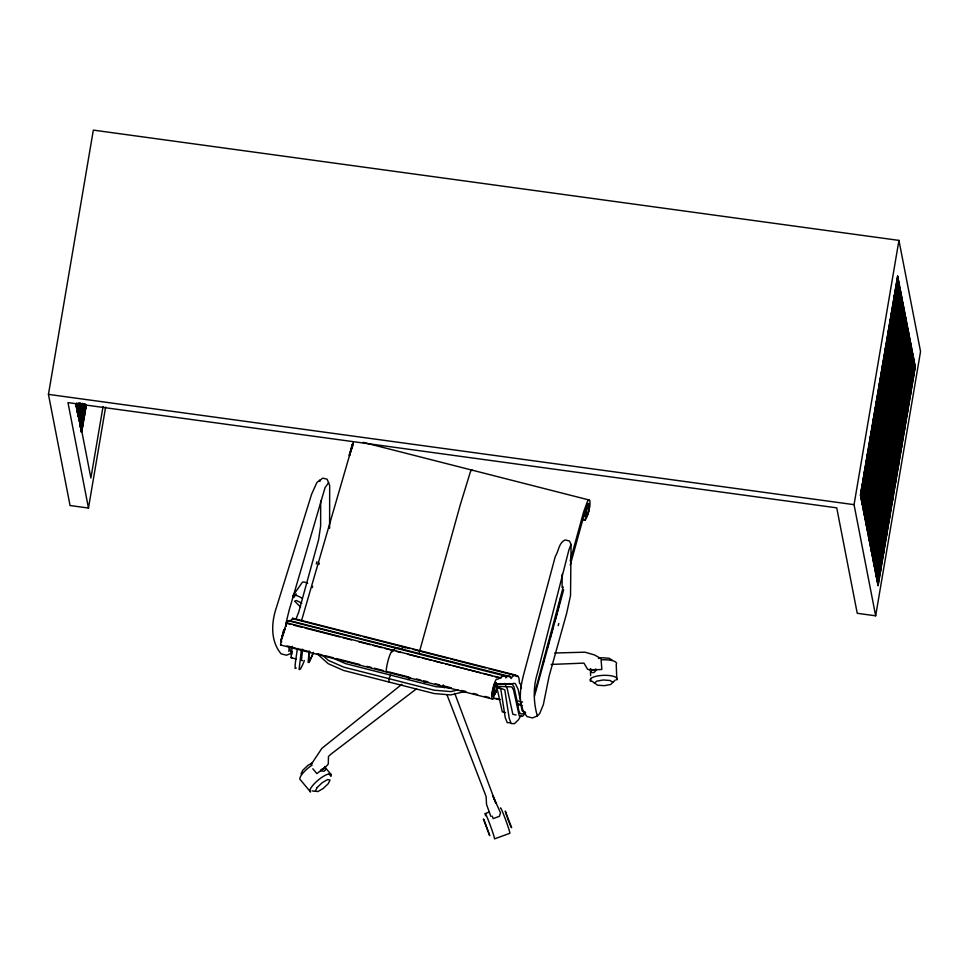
<?xml version="1.0" encoding="UTF-8"?>
<svg xmlns="http://www.w3.org/2000/svg" width="969" height="969" viewBox="0 0 969 969"><rect width="100%" height="100%" fill="white"/><g stroke="black" fill="none" stroke-linecap="round" stroke-linejoin="round"><path stroke-width="1.45" d="M320.678 500.912L320.63 526.01L318.583 539.818L298.706 612.166L296.017 619.009M329.605 528.299L329.678 485.481L327.134 479.219L322.822 478.129L316.924 482.429L311.594 494.251L276.601 606.933C271.272 622.086 270.218 640.933 281.107 653.833L286.497 655.214L291.39 653.227L289.283 647.377M562.105 587.589L562.129 574.302M283.638 631.037L283.663 630.262L280.925 641.26L281.349 640.582M284.208 630.298L284.232 629.378L280.949 640.339M352.643 444.856L352.668 443.935L349.397 454.897M494.154 685.64C489.72 708.872 492.627 687.166 495.062 683.351L495.934 682.709L496.37 683.848L499.011 684.211L499.943 683.508L500.634 684.235L504.922 683.472L505.624 684.199L509.864 683.557L510.639 684.368L513.994 683.254L515.472 683.86L518.185 689.431L520.135 699.218M290.639 624.387L286.291 623.285L287.321 621.165L288.435 620.766L505.297 676.071L505.866 677.912L507.514 676.241L510.288 676.592L511.099 678.579L512.54 676.338L515.653 675.102L516.356 676.483L517.749 676.12C520.426 678.239 517.967 683.097 520.741 684.477L521.467 688.063M296.151 659.029L291.027 657.6L292.178 646.275M288.847 651.459L289.331 646.456M302.607 649.194L301.468 660.507L302.607 660.616M309.232 651.047L308.094 662.36L309.22 662.457L313.508 652.512M297.362 648.334L295.23 663.995L295.073 668.44L296.308 668.041M301.395 649.46L299.118 669.567L300.354 669.167L302.57 664.976A54.191 3.84 -74.4 0 0 304.363 660.507M351.892 448.804L353.164 444.262M48.45 394.383L93.339 130.112L898.941 240.397L920.55 351.529L875.661 615.812L857.238 613.292L836.744 507.853L67.975 402.607L88.47 508.047L70.059 505.527L48.45 394.383L854.052 504.667L875.661 615.812M76.006 406.277L76.515 403.298M76.309 407.84L77.072 403.37M76.672 406.919L77.181 403.94M76.975 408.482L77.738 404.025M77.084 409.063L78.101 403.104M77.145 412.116L78.659 403.177M77.254 412.685L78.768 403.746M77.811 412.758L79.325 403.831M77.92 413.327L79.688 402.91M77.968 416.391L80.245 402.983M78.077 416.961L80.354 403.552M78.634 417.033L80.911 403.637M78.755 417.603L81.021 404.206M79.058 419.177L81.59 404.279M78.913 421.236L81.953 403.358M79.47 421.309L82.51 403.443M79.579 421.878L82.619 404.012M79.882 423.453L83.177 404.085M79.991 424.022L83.286 404.654M80.052 427.075L83.843 404.739M80.415 426.154L84.206 403.819M80.972 426.239L84.763 403.891M80.827 428.298L84.872 404.461M80.875 431.35L85.429 404.545M80.984 431.92L85.538 405.115M81.541 431.992L86.096 405.187M81.82 431.617L86.071 406.605M103.041 406.544L90.892 478.02L76.381 403.358M88.47 508.047L105.621 407.089M854.052 504.667L898.941 240.397M860.52 495.45L897.706 276.54M860.629 496.019L897.827 277.11M860.944 497.594L898.13 278.672M861.053 498.163L898.239 279.242M861.356 499.725L898.542 280.816M861.465 500.295L898.651 281.385M861.768 501.869L898.953 282.948M861.877 502.439L899.062 283.517M862.18 504.001L899.377 285.092M862.301 504.57L899.486 285.661M862.604 506.133L899.789 287.224M862.713 506.714L899.898 287.793M863.016 508.277L900.201 289.368M863.125 508.846L900.31 289.937M863.427 510.409L900.625 291.499M863.549 510.978L900.734 292.069M863.851 512.553L901.037 293.643M863.96 513.122L901.146 294.213M864.263 514.684L901.449 295.775M864.372 515.254L901.558 296.344M864.675 516.828L901.86 297.907M864.784 517.398L901.982 298.488M865.099 518.96L902.284 300.051M865.208 519.529L902.393 300.62M865.511 521.104L902.696 302.183M865.62 521.673L902.805 302.752M865.923 523.236L903.108 304.327M866.032 523.805L903.217 304.896M866.334 525.38L903.532 306.458M866.456 525.949L903.641 307.028M866.758 527.511L903.944 308.602M866.867 528.081L904.053 309.172M867.17 529.643L904.356 310.734M867.279 530.213L904.465 311.303M867.582 531.787L904.78 312.878M867.691 532.356L904.889 313.447M868.006 533.919L905.191 315.01M868.115 534.488L905.3 315.579M868.418 536.063L905.603 317.154M868.527 536.632L905.712 317.723M868.83 538.195L906.015 319.286M868.939 538.764L906.136 319.855M869.254 540.339L906.439 321.417M869.363 540.908L906.548 321.987M869.665 542.47L906.851 323.561M869.774 543.04L906.96 324.13M870.077 544.614L907.263 325.693M870.186 545.184L907.372 326.262M870.489 546.746L907.687 327.837M870.61 547.315L907.796 328.406M870.913 548.878L908.098 329.969M871.022 549.459L908.207 330.538M871.325 551.022L908.51 332.113M871.434 551.591L908.619 332.682M871.737 553.154L908.922 334.244M871.846 553.723L909.043 334.814M872.161 555.298L909.346 336.388M872.27 555.867L909.455 336.958M872.572 557.429L909.758 338.52M872.681 557.999L909.867 339.089M872.984 559.573L910.17 340.652M873.093 560.143L910.291 341.233M873.408 561.705L910.594 342.796M873.517 562.274L910.703 343.365M873.82 563.849L911.005 344.928M873.929 564.418L911.114 345.497M874.232 565.981L911.417 347.072M874.341 566.55L911.526 347.641M874.644 568.125L911.841 349.203M874.765 568.694L911.95 349.773M875.068 570.256L912.253 351.347M875.177 570.826L912.362 351.917M875.479 572.388L912.665 353.479M875.588 572.958L912.774 354.048M875.891 574.532L913.077 355.623M876 575.101L913.198 356.192M876.315 576.664L913.501 357.755M876.424 577.233L913.61 358.324M876.727 578.808L913.912 359.899M876.836 579.377L914.021 360.468M877.139 580.94L914.324 362.031M877.248 581.509L914.445 362.6M877.563 583.084L914.748 364.162M877.672 583.653L914.857 364.744M877.975 585.215L915.16 366.306M560.809 597.328L557.708 610.918M351.699 447.484L352.098 444.819L349.361 455.818L349.785 455.139M581.969 519.481L584.876 520.22L586.112 515.956M285.043 628.929L281.931 638.559M350.802 452.038L351.372 449.822M570.196 560.809L583.665 511.826L587.25 502.015A10.538 2.156 -76.8 0 1 589.758 505.975A10.538 2.156 -76.8 0 1 584.876 520.22M570.256 565.084L586.487 506.327M563.231 586.923L534.876 692.29M563.655 589.806L534.5 696.117M505.297 676.071L502.475 676.035L500.767 677.985L286.279 622.679L285.819 625.477A10.538 0.751 -74.6 0 0 281.761 638.571A10.538 0.751 -74.6 0 0 281.155 644.47M543.124 663.196L544.336 658.847M547.17 648.673L549.205 641.417M550.017 638.51L553.251 626.895M554.874 621.081L557.308 612.372M318.898 564.479L319.273 563.134M312.272 587.602L312.66 586.269M419.335 652.185L460.263 504.885L470.292 472.194A10.526 1.453 -75.7 0 1 472.194 470.522M301.541 620.62L353.334 442.361M316.282 563.946L316.924 561.79M351.699 448.744L352.341 446.576M558.192 625.647L558.834 623.491M596.613 669.882L593.997 672.534L591.659 672.547L590.69 670.96M350.318 452.45L349.337 454.764M313.229 652.403L312.284 655.02A43.666 3.089 -74.4 0 1 309.499 652.973M493.778 695.367L492.749 695.972L494.311 694.252L493.512 698.625A10.538 2.156 -76.8 0 1 492.143 692.229A10.538 2.156 -76.8 0 1 496.431 679.184L498.308 679.003L500.416 677.295M571.068 544.433L568.876 550.029L537.371 673.431C533.059 687.009 533.422 702.634 537.347 715.946L532.453 717.944L527.063 716.563C516.174 703.966 520.789 684.901 524.798 670.233L555.31 556.4C558.762 551.107 558.701 542.785 565.169 539.927L569.469 541.029L571.068 544.433L570.523 595.547L566.671 613.207L549.144 676.035L543.33 704.717L539.685 713.572L537.347 715.946M300.996 773.94L302.752 770.282L307.791 765.486L312.066 762.978M284.474 629.499L285.116 629.269M311.122 764.517L321.89 748.322L401.917 684.247M324.918 766.564L323.598 768.805L321.018 769.543M284.729 629.717L285.189 628.966M293.11 595.523L302.231 582.442A13.554 3.004 34.9 0 1 307.682 583.265M296.211 593.997L293.728 597.57A13.554 3.004 34.9 0 1 302.207 598.261M291.269 619.906L292.723 618.246L515.653 675.102M292.892 619.288L292.723 618.246M525.695 712.857L522.412 716.418L519.214 715.788L513.582 690.134L511.898 686.9L496.891 686.258M591.986 681.207L597.522 685.192L604.268 685.677L610.7 684.502L615.291 680.008M328.685 482.61L325.075 487.577L289.174 610.131L286.461 621.202L286.218 626.446M594.397 683.315L596.734 681.159L603.166 679.984L609.913 680.468L613.038 682.346M407.804 679.535L410.153 677.658M416.585 688.741L330.599 754.427L328.467 756.486L328.285 764.056L325.681 766.879L316.863 773.613L312.83 768.756M423.744 683.278L426.13 681.449M384.838 648.418L393.535 650.635L394.892 648.6L396.866 648.418M401.905 648.128L404.182 646.674M595.959 668.998L593.525 670.1L591.017 669.252M404.788 647.813L405.563 647.498M485.142 813.597L489.321 812.058M287.321 621.165L288.435 620.814M458.107 689.867L450.851 691.612L434.16 690.194L343.716 667.132L328.346 660.374L322.762 655.347M465.156 691.478L450.694 694.93L434.003 693.513L343.559 670.451L328.188 663.692L317.275 653.869M598.479 658.472L602.343 657.769L609.089 658.254L612.214 660.131M390.737 675.163L388.932 678.663L389.053 681.946M495.68 684.211L512.31 684.138L514.067 686.997L518.052 705.759A43.666 8.963 -77 0 0 524.701 712.191M290.325 620.523L289.295 620.56L510.288 676.592L507.514 676.241M551.131 664.443L583.956 663.111L587.577 669.3L590.666 670.039L601.858 669.458L600.998 658.581L594.518 654.959L584.937 652.185L554.752 652.997M502.475 676.035L505.321 676.12M510.421 722.741L507.223 722.644L505.249 717.654L500.779 688.935L497.036 687.421M398.416 648.394L400.306 648.54M448.477 687.76L435.965 686.694L345.509 663.62L335.262 659.126M291.027 657.6L292.166 657.697M82.426 416.924L84.279 417.167L81.711 404M312.079 790.886L315.264 791.346M505.479 712.518L502.281 711.888L496.952 687.663M516.053 714.952L512.855 714.323L507.235 688.668L505.539 685.446M363.109 442.348L588.764 499.907M293.365 618.888L360.395 635.979M363.302 636.73L409.935 648.624M412.842 649.363L447.811 658.278M450.73 659.029L485.699 667.944M488.618 668.683L517.749 676.12M293.534 625.126L302.231 627.343M305.126 628.082L339.913 636.96M342.808 637.699L351.505 639.915M358.748 641.757L370.34 644.724M373.247 645.463L381.931 647.68M396.43 651.374L400.778 652.476M408.022 654.329L419.613 657.285M422.508 658.024L431.205 660.24M434.1 660.979L442.797 663.196M445.704 663.935L450.04 665.049M452.947 665.788L480.479 672.801M483.374 673.54L492.07 675.756M494.965 676.507L500.767 677.985M495.062 683.351L496.08 682.745L496.831 683.969M283.747 631.982L282.778 635.228M518.221 700.987L522.594 702.101M281.567 641.09L281.543 642.108M495.849 698.322L500.198 699.424M517.591 703.857L520.498 704.596M493.282 698.152L499.12 699.642M516.634 704.112L522.473 705.602M286.969 645.948L295.702 648.176M298.609 648.915L310.25 651.883M317.517 653.736L321.878 654.85M324.797 655.601L333.518 657.818M336.425 658.569L359.705 664.504M366.972 666.357L371.333 667.471M374.24 668.21L382.973 670.439M388.787 671.917L409.148 677.113M416.428 678.966L420.788 680.081M423.695 680.819L428.056 681.934M435.335 683.787L439.696 684.901M442.603 685.64L451.336 687.869M461.51 690.461L465.871 691.575M473.151 693.429L477.511 694.543M484.779 696.396L489.151 697.51M280.61 645.003L492.288 698.988M525.101 711.997L522.255 710.992L520.438 702.477M497.303 686.839L504.788 689.855L509.258 718.586L511.232 723.564L514.43 723.661L518.318 719.906A54.191 11.131 -77 0 0 520.874 715.619M301.783 603.118L296.478 600.538L294.6 601.131L300.632 607.115M320.545 770.839L324.07 771.239L325.56 769.858L324.978 768.126M511.111 827.247L511.656 827.671L505.261 811.065L506.593 815.51M325.39 767.666L330.877 774.255M329.181 774.122L331.01 776.326A13.554 3.731 -39.8 0 0 319.734 778.87A13.554 3.731 -39.8 0 0 310.516 791.976L300.463 779.888A13.554 3.731 -39.8 0 1 312.151 765.038M492.918 795.815L500.513 812.858L499.326 816.358L493.16 818.611L492.204 816.116M319.455 480.261L319.964 481.448M509.016 822.221L510.59 825.988M492.761 795.694L495.777 802.962L454.74 693.319M492.313 694.834L492.906 696.008M443.172 684.877L444.25 687.675M446.939 694.652L485.094 793.865L486.123 796.724L486.535 804.452L490.859 816.395M507.078 816.855L508.531 820.876M393.535 650.635L393.341 649.993L392.009 651.883A10.526 1.453 -75.7 0 0 387.515 662.796A10.526 1.453 -75.7 0 0 387.334 671.565M897.33 277.873L914.966 368.632M896.131 284.922L913.779 375.681M895.828 286.679L913.476 377.45M894.629 293.728L912.277 384.499M894.339 295.497L911.974 386.256M893.139 302.546L910.775 393.305M892.837 304.302L910.485 395.061M891.637 311.352L909.285 402.111M891.347 313.108L908.983 403.879M890.148 320.158L907.783 410.917M889.845 321.926L907.493 412.685M888.646 328.963L906.294 419.734M888.355 330.732L905.991 421.491M887.156 337.781L904.792 428.54M886.853 339.538L904.501 430.297M885.654 346.587L903.302 437.346M885.351 348.343L902.999 439.114M884.164 355.393L901.8 446.164M883.861 357.161L901.497 447.92M882.662 364.211L900.31 454.97M882.359 365.967L900.007 456.726M881.172 373.017L898.808 463.776M880.869 374.773L898.505 465.544M879.67 381.822L897.318 472.581M879.367 383.591L897.015 474.35M878.168 390.628L895.816 481.399M877.878 392.397L895.513 483.156M876.679 399.446L894.314 490.205M876.376 401.202L894.024 491.961M875.177 408.252L892.824 499.011M874.886 410.008L892.522 500.779M873.687 417.058L891.323 507.829M873.384 418.826L891.032 509.585M872.185 425.875L889.833 516.634M871.894 427.632L889.53 518.391M870.695 434.681L888.331 525.44M870.392 436.438L888.04 527.209M869.193 443.487L886.841 534.246M868.89 445.255L886.538 536.014M867.703 452.293L885.339 543.064M867.4 454.061L885.036 544.82M866.201 461.111L883.849 551.87M865.898 462.867L883.546 553.638M864.711 469.917L882.347 560.676M864.409 471.685L882.044 562.444M863.209 478.722L880.857 569.493M862.907 480.491L880.555 571.25M861.707 487.54L879.355 578.299M861.417 489.297L879.053 580.056M84.921 403.976L85.769 408.361M82.292 403.698L84.569 415.41M79.095 403.722L83.08 424.216M78.513 404.025L82.777 425.985M76.176 405.212L78.453 416.924M79.87 424.24L80.439 427.172M590.363 668.586L590.618 675.659M590.727 678.482L590.824 681.316A13.554 4.167 -2.1 0 1 602.791 675.369A13.554 4.167 -2.1 0 1 616.817 679.959L616.236 664.419A13.554 4.167 -2.1 0 0 602.221 659.816M485.614 815.753A13.554 0.703 69.9 0 1 489.03 822.051A13.554 0.703 69.9 0 1 494.505 838.888L509.851 833.279A13.554 0.703 69.9 0 0 505.455 819.314A13.554 0.703 69.9 0 0 500.476 807.989M587.166 513.74A6.759 1.381 -76.8 0 1 584.779 514.745A6.759 1.381 -76.8 0 1 587.19 504.679A6.759 1.381 -76.8 0 1 588.74 507.162M588.462 511.656A6.165 1.26 -76.8 0 1 585.676 514.745A6.165 1.26 -76.8 0 1 588.28 504.643A6.165 1.26 -76.8 0 1 588.728 510.639M291.79 654.487A43.666 3.089 -74.4 0 1 291.972 651.386M897.633 276.117L860.436 495.026L878.084 585.785L915.269 366.876L897.633 276.117M317.117 787.543L315.349 791.201L317.893 791.576L323.258 788.439L328.285 783.642L330.054 779.984L327.51 779.609L322.144 782.746L317.117 787.543M483.894 819.495L483.349 819.071L489.745 835.678L483.894 819.495M495.438 692.908A6.165 1.26 -76.8 0 0 496.564 683.533A6.165 1.26 -76.8 0 0 493.378 692.145A6.165 1.26 -76.8 0 0 495.438 692.908M495.68 692.423A5.16 1.054 -76.8 0 0 496.625 684.574A5.16 1.054 -76.8 0 0 493.948 691.781A5.16 1.054 -76.8 0 0 495.68 692.423M588.086 513.098A5.16 1.054 -76.8 0 0 589.031 505.249A5.16 1.054 -76.8 0 0 586.366 512.444A5.16 1.054 -76.8 0 0 588.086 513.098"/></g></svg>
